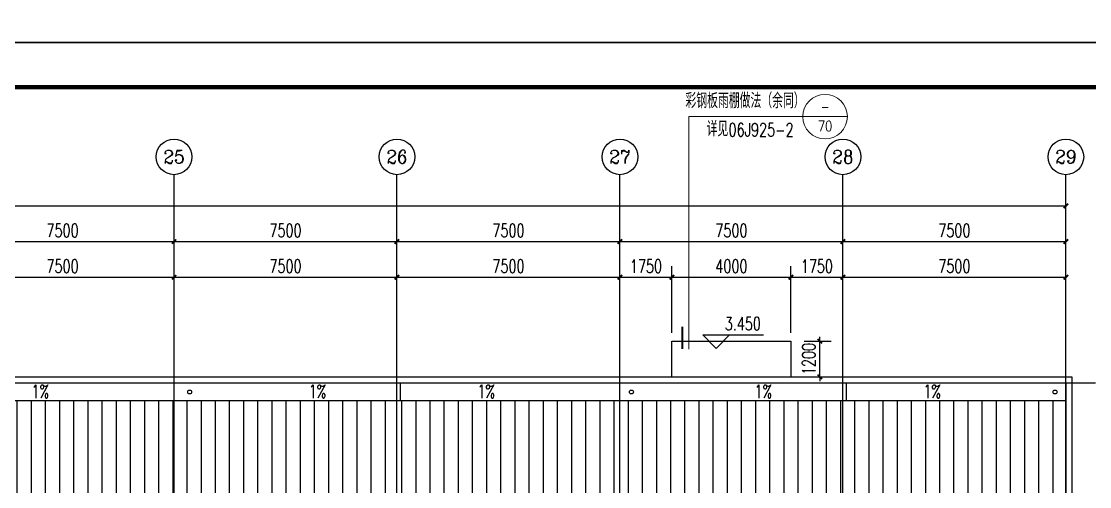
# Model space of a CAD drawing. Extents: x 962303 to 1579583, y -174742 to 224716.
# Drawn here: x 1523587 to 1559523, y 62319 to 77971 of the extents above; entities that cross this region are included whole.
import ezdxf
from ezdxf.enums import TextEntityAlignment as Align

# ---------------------------------------------------------------- set-up
doc = ezdxf.new("R2010")
doc.units = 0
doc.header["$LTSCALE"] = 1000
doc.header["$MEASUREMENT"] = 0
for name, color, linetype in [('AXIS', 3, 'Continuous'), ('AXIS_TEXT', 7, 'Continuous'), ('DIM_ELEV', 3, 'Continuous'), ('DIM_SYMB', 3, 'Continuous'), ('DOTE', 1, 'Continuous'), ('PUB_DIM', 3, 'Continuous'), ('PUB_TEXT', 7, 'Continuous'), ('PUB_TITLE', 4, 'Continuous')]:
    doc.layers.add(name, color=color, linetype=linetype)
doc.layers.add('DIM_IDEN', color=3, linetype='Continuous', lineweight=0)
doc.styles.add('_TCH_AXIS', font='COMPLEX', dxfattribs={"bigfont": 'GBCBIG'})
doc.styles.add('_TCH_DIM', font='SIMPLEX', dxfattribs={"bigfont": 'GBCBIG'})
doc.styles.add('_TCH_DIM_T3', font='SIMPLEX', dxfattribs={"width": 0.705882, "bigfont": 'GBCBIG'})
doc.styles.add('_TCH_LABEL', font='COMPLEX', dxfattribs={"bigfont": 'GBCBIG'})
doc.styles.add('COMPLEX', font='COMPLEX')
doc.dimstyles.new('_TCH_ARCH&&150', dxfattribs={"dimtxt": 446.25, "dimasz": 150, "dimexe": 375, "dimexo": 450, "dimgap": 150, "dimtad": 1, "dimdec": 0, "dimzin": 0, "dimdsep": 46, "dimtxsty": '_TCH_DIM_T3', "dimblk": 'ARCHTICK', "dimcen": 0.09, "dimclrt": 7, "dimazin": 2, "dimtfac": 1, "dimtdec": 0, "dimtix": 1, "dimtmove": 2, "dimatfit": 3, "dimfxl": 0, "dimtolj": 1, "dimtzin": 0, "dimarcsym": 0})

# ---------------------------------------------------------------- blocks, each defined once
blk = doc.blocks.new('_ArchTick')
at = {"color": 0, "linetype": 'ByBlock', "const_width": 0.4}
blk.add_lwpolyline([(-0.5, -0.5), (0.5, 0.5)], dxfattribs=at)
blk = doc.blocks.new('*D212')
at = {"layer": 'Defpoints', "color": 0}
for p in [(1549473, 67213), (1550448, 67213), (1549473, 66013)]:
    blk.add_point(p, dxfattribs=at)
at = {"layer": 'PUB_DIM', "color": 0, "lineweight": -2}
for p, q in [((1549923, 67213), (1550823, 67213)), ((1550448, 67213), (1550448, 67363)), ((1550448, 66013), (1550448, 67213)), ((1549923, 66013), (1550823, 66013)), ((1550448, 66013), (1550448, 65863))]:
    blk.add_line(p, q, dxfattribs=at)
at = {"layer": 'PUB_DIM', "color": 0, "lineweight": -2, "xscale": 150, "yscale": 150, "zscale": 150}
for p, rotation in [((1550448, 67213), 270), ((1550448, 66013), 90)]:
    blk.add_blockref('_ArchTick', p, dxfattribs=dict(at, rotation=rotation))
at = {"layer": 'PUB_DIM', "color": 7, "insert": (1550075, 66613), "char_height": 446.2, "attachment_point": 5, "rotation": 90, "style": '_TCH_DIM_T3'}
blk.add_mtext('\\A1;1200', dxfattribs=at)
blk = doc.blocks.new('*D248')
at = {"layer": 'AXIS', "color": 0, "lineweight": -2}
for p, q in [((1521223, 67490), (1521223, 69738)), ((1528723, 67490), (1528723, 69738)), ((1521223, 69363), (1528723, 69363))]:
    blk.add_line(p, q, dxfattribs=at)
at = {"layer": 'Defpoints', "color": 0}
for p in [(1528723, 69363), (1521223, 67040), (1528723, 67040)]:
    blk.add_point(p, dxfattribs=at)
at = {"layer": 'AXIS', "color": 0, "lineweight": -2, "xscale": 150, "yscale": 150, "zscale": 150, "rotation": 180}
blk.add_blockref('_ArchTick', (1521223, 69363), dxfattribs=at)
at = {"layer": 'AXIS', "color": 0, "lineweight": -2, "xscale": 150, "yscale": 150, "zscale": 150}
blk.add_blockref('_ArchTick', (1528723, 69363), dxfattribs=at)
at = {"layer": 'AXIS', "color": 7, "insert": (1524973, 69736), "char_height": 446.2, "attachment_point": 5, "style": '_TCH_DIM_T3'}
blk.add_mtext('\\A1;7500', dxfattribs=at)
blk = doc.blocks.new('*D249')
at = {"layer": 'AXIS', "color": 0, "lineweight": -2}
for p, q in [((1528723, 67490), (1528723, 69738)), ((1536223, 67490), (1536223, 69738)), ((1528723, 69363), (1536223, 69363))]:
    blk.add_line(p, q, dxfattribs=at)
at = {"layer": 'Defpoints', "color": 0}
for p in [(1536223, 69363), (1528723, 67040), (1536223, 67040)]:
    blk.add_point(p, dxfattribs=at)
at = {"layer": 'AXIS', "color": 0, "lineweight": -2, "xscale": 150, "yscale": 150, "zscale": 150, "rotation": 180}
blk.add_blockref('_ArchTick', (1528723, 69363), dxfattribs=at)
at = {"layer": 'AXIS', "color": 0, "lineweight": -2, "xscale": 150, "yscale": 150, "zscale": 150}
blk.add_blockref('_ArchTick', (1536223, 69363), dxfattribs=at)
at = {"layer": 'AXIS', "color": 7, "insert": (1532473, 69736), "char_height": 446.2, "attachment_point": 5, "style": '_TCH_DIM_T3'}
blk.add_mtext('\\A1;7500', dxfattribs=at)
blk = doc.blocks.new('*D250')
at = {"layer": 'AXIS', "color": 0, "lineweight": -2}
for p, q in [((1536223, 67490), (1536223, 69738)), ((1543723, 67490), (1543723, 69738)), ((1536223, 69363), (1543723, 69363))]:
    blk.add_line(p, q, dxfattribs=at)
at = {"layer": 'Defpoints', "color": 0}
for p in [(1543723, 69363), (1536223, 67040), (1543723, 67040)]:
    blk.add_point(p, dxfattribs=at)
at = {"layer": 'AXIS', "color": 0, "lineweight": -2, "xscale": 150, "yscale": 150, "zscale": 150, "rotation": 180}
blk.add_blockref('_ArchTick', (1536223, 69363), dxfattribs=at)
at = {"layer": 'AXIS', "color": 0, "lineweight": -2, "xscale": 150, "yscale": 150, "zscale": 150}
blk.add_blockref('_ArchTick', (1543723, 69363), dxfattribs=at)
at = {"layer": 'AXIS', "color": 7, "insert": (1539973, 69736), "char_height": 446.2, "attachment_point": 5, "style": '_TCH_DIM_T3'}
blk.add_mtext('\\A1;7500', dxfattribs=at)
blk = doc.blocks.new('*D251')
at = {"layer": 'AXIS', "color": 0, "lineweight": -2}
for p, q in [((1543723, 67490), (1543723, 69738)), ((1545473, 67490), (1545473, 69738)), ((1543723, 69363), (1545473, 69363))]:
    blk.add_line(p, q, dxfattribs=at)
at = {"layer": 'Defpoints', "color": 0}
for p in [(1545473, 69363), (1543723, 67040), (1545473, 67040)]:
    blk.add_point(p, dxfattribs=at)
at = {"layer": 'AXIS', "color": 0, "lineweight": -2, "xscale": 150, "yscale": 150, "zscale": 150, "rotation": 180}
blk.add_blockref('_ArchTick', (1543723, 69363), dxfattribs=at)
at = {"layer": 'AXIS', "color": 0, "lineweight": -2, "xscale": 150, "yscale": 150, "zscale": 150}
blk.add_blockref('_ArchTick', (1545473, 69363), dxfattribs=at)
at = {"layer": 'AXIS', "color": 7, "insert": (1544598, 69736), "char_height": 446.2, "attachment_point": 5, "style": '_TCH_DIM_T3'}
blk.add_mtext('\\A1;1750', dxfattribs=at)
blk = doc.blocks.new('*D252')
at = {"layer": 'AXIS', "color": 0, "lineweight": -2}
for p, q in [((1545473, 67490), (1545473, 69738)), ((1549473, 67490), (1549473, 69738)), ((1545473, 69363), (1549473, 69363))]:
    blk.add_line(p, q, dxfattribs=at)
at = {"layer": 'Defpoints', "color": 0}
for p in [(1549473, 69363), (1545473, 67040), (1549473, 67040)]:
    blk.add_point(p, dxfattribs=at)
at = {"layer": 'AXIS', "color": 0, "lineweight": -2, "xscale": 150, "yscale": 150, "zscale": 150, "rotation": 180}
blk.add_blockref('_ArchTick', (1545473, 69363), dxfattribs=at)
at = {"layer": 'AXIS', "color": 0, "lineweight": -2, "xscale": 150, "yscale": 150, "zscale": 150}
blk.add_blockref('_ArchTick', (1549473, 69363), dxfattribs=at)
at = {"layer": 'AXIS', "color": 7, "insert": (1547473, 69736), "char_height": 446.2, "attachment_point": 5, "style": '_TCH_DIM_T3'}
blk.add_mtext('\\A1;4000', dxfattribs=at)
blk = doc.blocks.new('*D253')
at = {"layer": 'AXIS', "color": 0, "lineweight": -2}
for p, q in [((1549473, 67490), (1549473, 69738)), ((1551223, 67490), (1551223, 69738)), ((1549473, 69363), (1551223, 69363))]:
    blk.add_line(p, q, dxfattribs=at)
at = {"layer": 'Defpoints', "color": 0}
for p in [(1551223, 69363), (1549473, 67040), (1551223, 67040)]:
    blk.add_point(p, dxfattribs=at)
at = {"layer": 'AXIS', "color": 0, "lineweight": -2, "xscale": 150, "yscale": 150, "zscale": 150, "rotation": 180}
blk.add_blockref('_ArchTick', (1549473, 69363), dxfattribs=at)
at = {"layer": 'AXIS', "color": 0, "lineweight": -2, "xscale": 150, "yscale": 150, "zscale": 150}
blk.add_blockref('_ArchTick', (1551223, 69363), dxfattribs=at)
at = {"layer": 'AXIS', "color": 7, "insert": (1550348, 69736), "char_height": 446.2, "attachment_point": 5, "style": '_TCH_DIM_T3'}
blk.add_mtext('\\A1;1750', dxfattribs=at)
blk = doc.blocks.new('*D254')
at = {"layer": 'AXIS', "color": 0, "lineweight": -2}
for p, q in [((1551223, 67490), (1551223, 69738)), ((1558723, 67490), (1558723, 69738)), ((1551223, 69363), (1558723, 69363))]:
    blk.add_line(p, q, dxfattribs=at)
at = {"layer": 'Defpoints', "color": 0}
for p in [(1558723, 69363), (1551223, 67040), (1558723, 67040)]:
    blk.add_point(p, dxfattribs=at)
at = {"layer": 'AXIS', "color": 0, "lineweight": -2, "xscale": 150, "yscale": 150, "zscale": 150, "rotation": 180}
blk.add_blockref('_ArchTick', (1551223, 69363), dxfattribs=at)
at = {"layer": 'AXIS', "color": 0, "lineweight": -2, "xscale": 150, "yscale": 150, "zscale": 150}
blk.add_blockref('_ArchTick', (1558723, 69363), dxfattribs=at)
at = {"layer": 'AXIS', "color": 7, "insert": (1554973, 69736), "char_height": 446.2, "attachment_point": 5, "style": '_TCH_DIM_T3'}
blk.add_mtext('\\A1;7500', dxfattribs=at)
blk = doc.blocks.new('*D856')
at = {"layer": 'AXIS', "color": 0, "lineweight": -2}
for p, q in [((1521223, 67263), (1521223, 70938)), ((1528723, 67263), (1528723, 70938)), ((1521223, 70563), (1528723, 70563))]:
    blk.add_line(p, q, dxfattribs=at)
at = {"layer": 'Defpoints', "color": 0}
for p in [(1528723, 70563), (1521223, 66813), (1528723, 66813)]:
    blk.add_point(p, dxfattribs=at)
at = {"layer": 'AXIS', "color": 0, "lineweight": -2, "xscale": 150, "yscale": 150, "zscale": 150, "rotation": 180}
blk.add_blockref('_ArchTick', (1521223, 70563), dxfattribs=at)
at = {"layer": 'AXIS', "color": 0, "lineweight": -2, "xscale": 150, "yscale": 150, "zscale": 150}
blk.add_blockref('_ArchTick', (1528723, 70563), dxfattribs=at)
at = {"layer": 'AXIS', "color": 7, "insert": (1524973, 70936), "char_height": 446.2, "attachment_point": 5, "style": '_TCH_DIM_T3'}
blk.add_mtext('\\A1;7500', dxfattribs=at)
blk = doc.blocks.new('*D857')
at = {"layer": 'AXIS', "color": 0, "lineweight": -2}
for p, q in [((1528723, 67263), (1528723, 70938)), ((1536223, 67263), (1536223, 70938)), ((1528723, 70563), (1536223, 70563))]:
    blk.add_line(p, q, dxfattribs=at)
at = {"layer": 'Defpoints', "color": 0}
for p in [(1536223, 70563), (1528723, 66813), (1536223, 66813)]:
    blk.add_point(p, dxfattribs=at)
at = {"layer": 'AXIS', "color": 0, "lineweight": -2, "xscale": 150, "yscale": 150, "zscale": 150, "rotation": 180}
blk.add_blockref('_ArchTick', (1528723, 70563), dxfattribs=at)
at = {"layer": 'AXIS', "color": 0, "lineweight": -2, "xscale": 150, "yscale": 150, "zscale": 150}
blk.add_blockref('_ArchTick', (1536223, 70563), dxfattribs=at)
at = {"layer": 'AXIS', "color": 7, "insert": (1532473, 70936), "char_height": 446.2, "attachment_point": 5, "style": '_TCH_DIM_T3'}
blk.add_mtext('\\A1;7500', dxfattribs=at)
blk = doc.blocks.new('*D858')
at = {"layer": 'AXIS', "color": 0, "lineweight": -2}
for p, q in [((1536223, 67263), (1536223, 70938)), ((1543723, 67263), (1543723, 70938)), ((1536223, 70563), (1543723, 70563))]:
    blk.add_line(p, q, dxfattribs=at)
at = {"layer": 'Defpoints', "color": 0}
for p in [(1543723, 70563), (1536223, 66813), (1543723, 66813)]:
    blk.add_point(p, dxfattribs=at)
at = {"layer": 'AXIS', "color": 0, "lineweight": -2, "xscale": 150, "yscale": 150, "zscale": 150, "rotation": 180}
blk.add_blockref('_ArchTick', (1536223, 70563), dxfattribs=at)
at = {"layer": 'AXIS', "color": 0, "lineweight": -2, "xscale": 150, "yscale": 150, "zscale": 150}
blk.add_blockref('_ArchTick', (1543723, 70563), dxfattribs=at)
at = {"layer": 'AXIS', "color": 7, "insert": (1539973, 70936), "char_height": 446.2, "attachment_point": 5, "style": '_TCH_DIM_T3'}
blk.add_mtext('\\A1;7500', dxfattribs=at)
blk = doc.blocks.new('*D859')
at = {"layer": 'AXIS', "color": 0, "lineweight": -2}
for p, q in [((1543723, 67263), (1543723, 70938)), ((1551223, 67263), (1551223, 70938)), ((1543723, 70563), (1551223, 70563))]:
    blk.add_line(p, q, dxfattribs=at)
at = {"layer": 'Defpoints', "color": 0}
for p in [(1551223, 70563), (1543723, 66813), (1551223, 66813)]:
    blk.add_point(p, dxfattribs=at)
at = {"layer": 'AXIS', "color": 0, "lineweight": -2, "xscale": 150, "yscale": 150, "zscale": 150, "rotation": 180}
blk.add_blockref('_ArchTick', (1543723, 70563), dxfattribs=at)
at = {"layer": 'AXIS', "color": 0, "lineweight": -2, "xscale": 150, "yscale": 150, "zscale": 150}
blk.add_blockref('_ArchTick', (1551223, 70563), dxfattribs=at)
at = {"layer": 'AXIS', "color": 7, "insert": (1547473, 70936), "char_height": 446.2, "attachment_point": 5, "style": '_TCH_DIM_T3'}
blk.add_mtext('\\A1;7500', dxfattribs=at)
blk = doc.blocks.new('*D860')
at = {"layer": 'AXIS', "color": 0, "lineweight": -2}
for p, q in [((1551223, 67263), (1551223, 70938)), ((1558723, 67263), (1558723, 70938)), ((1551223, 70563), (1558723, 70563))]:
    blk.add_line(p, q, dxfattribs=at)
at = {"layer": 'Defpoints', "color": 0}
for p in [(1558723, 70563), (1551223, 66813), (1558723, 66813)]:
    blk.add_point(p, dxfattribs=at)
at = {"layer": 'AXIS', "color": 0, "lineweight": -2, "xscale": 150, "yscale": 150, "zscale": 150, "rotation": 180}
blk.add_blockref('_ArchTick', (1551223, 70563), dxfattribs=at)
at = {"layer": 'AXIS', "color": 0, "lineweight": -2, "xscale": 150, "yscale": 150, "zscale": 150}
blk.add_blockref('_ArchTick', (1558723, 70563), dxfattribs=at)
at = {"layer": 'AXIS', "color": 7, "insert": (1554973, 70936), "char_height": 446.2, "attachment_point": 5, "style": '_TCH_DIM_T3'}
blk.add_mtext('\\A1;7500', dxfattribs=at)
blk = doc.blocks.new('*D861')
at = {"layer": 'AXIS', "color": 0, "lineweight": -2}
for p, q in [((1348723, 67263), (1348723, 72138)), ((1558723, 67263), (1558723, 72138)), ((1348723, 71763), (1558723, 71763))]:
    blk.add_line(p, q, dxfattribs=at)
at = {"layer": 'Defpoints', "color": 0}
for p in [(1558723, 71763), (1348723, 66813), (1558723, 66813)]:
    blk.add_point(p, dxfattribs=at)
at = {"layer": 'AXIS', "color": 0, "lineweight": -2, "xscale": 150, "yscale": 150, "zscale": 150, "rotation": 180}
blk.add_blockref('_ArchTick', (1348723, 71763), dxfattribs=at)
at = {"layer": 'AXIS', "color": 0, "lineweight": -2, "xscale": 150, "yscale": 150, "zscale": 150}
blk.add_blockref('_ArchTick', (1558723, 71763), dxfattribs=at)
at = {"layer": 'AXIS', "color": 7, "insert": (1453723, 72136), "char_height": 446.2, "attachment_point": 5, "style": '_TCH_DIM_T3'}
blk.add_mtext('\\A1;210000', dxfattribs=at)
blk = doc.blocks.new('_AXISO')
blk.add_circle((0, 0), 0.5)
at = {"layer": 'AXIS_TEXT', "style": 'COMPLEX', "width": 1.041667}
blk.add_attdef('A', text='', height=0.56, dxfattribs=at).set_placement((-0.25, -0.28), (0.25, -0.28), align=Align.FIT)

msp = doc.modelspace()

# ---------------------------------------------------------------- hatches: boundary and pattern name
h = msp.add_hatch()
h.set_pattern_fill('LINE', color=251, scale=500, angle=90, style=0)
h.set_pattern_definition([(90, (905277.7, 33526), (-476.25, 3e-14), [])])
h.paths.add_polyline_path([(1518373.2, 60313.1), (1518373.2, 58813.1), (1521223.2, 58813.1), (1521223.2, 65213.1), (1513723.2, 65213.1), (1513723.2, 58813.1), (1516573.2, 58813.1), (1516573.2, 60313.1)])
h.paths.add_polyline_path([(1525873.2, 60313.1), (1525873.2, 58813.1), (1528723.2, 58813.1), (1528723.2, 65213.1), (1521223.2, 65213.1), (1521223.2, 58813.1), (1524073.2, 58813.1), (1524073.2, 60313.1)])
h.paths.add_polyline_path([(1531573.2, 60313.1), (1533373.2, 60313.1), (1533373.2, 58813.1), (1536223.2, 58813.1), (1536223.2, 65213.1), (1528723.2, 65213.1), (1528723.2, 58813.1), (1531573.2, 58813.1)])
h.paths.add_polyline_path([(1533373.2, 51813.1), (1536223.2, 51813.1), (1536223.2, 58813.1), (1533373.2, 58813.1)])
h.paths.add_polyline_path([(1531573.2, 58813.1), (1528723.2, 58813.1), (1528723.2, 51813.1), (1531573.2, 51813.1)])
h.paths.add_polyline_path([(1528723.2, 58813.1), (1525873.2, 58813.1), (1525873.2, 51813.1), (1528723.2, 51813.1)])
h.paths.add_polyline_path([(1524073.2, 58813.1), (1521223.2, 58813.1), (1521223.2, 51813.1), (1524073.2, 51813.1)])
h.paths.add_polyline_path([(1521223.2, 58813.1), (1518373.2, 58813.1), (1518373.2, 51813.1), (1521223.2, 51813.1)])
h.paths.add_polyline_path([(1513723.2, 51813.1), (1516573.2, 51813.1), (1516573.2, 58813.1), (1513723.2, 58813.1)])
h.paths.add_polyline_path([(1516573.2, 51813.1), (1513723.2, 51813.1), (1513723.2, 44813.1), (1516573.2, 44813.1)])
h.paths.add_polyline_path([(1518373.2, 44813.1), (1521223.2, 44813.1), (1521223.2, 51813.1), (1518373.2, 51813.1)])
h.paths.add_polyline_path([(1524073.2, 51813.1), (1521223.2, 51813.1), (1521223.2, 44813.1), (1524073.2, 44813.1)])
h.paths.add_polyline_path([(1525873.2, 44813.1), (1528723.2, 44813.1), (1528723.2, 51813.1), (1525873.2, 51813.1)])
h.paths.add_polyline_path([(1528723.2, 44813.1), (1531573.2, 44813.1), (1531573.2, 51813.1), (1528723.2, 51813.1)])
h.paths.add_polyline_path([(1536223.2, 51813.1), (1533373.2, 51813.1), (1533373.2, 44813.1), (1536223.2, 44813.1)])
h.paths.add_polyline_path([(1536223.2, 44813.1), (1533373.2, 44813.1), (1533373.2, 37813.1), (1536223.2, 37813.1)])
h.paths.add_polyline_path([(1531573.2, 44813.1), (1528723.2, 44813.1), (1528723.2, 37813.1), (1531573.2, 37813.1)])
h.paths.add_polyline_path([(1528723.2, 44813.1), (1525873.2, 44813.1), (1525873.2, 37813.1), (1528723.2, 37813.1)])
h.paths.add_polyline_path([(1521223.2, 37813.1), (1524073.2, 37813.1), (1524073.2, 44813.1), (1521223.2, 44813.1)])
h.paths.add_polyline_path([(1518373.2, 37813.1), (1521223.2, 37813.1), (1521223.2, 44813.1), (1518373.2, 44813.1)])
h.paths.add_polyline_path([(1513723.2, 37813.1), (1516573.2, 37813.1), (1516573.2, 44813.1), (1513723.2, 44813.1)])
h.paths.add_polyline_path([(1521223.2, 31413.1), (1521223.2, 37813.1), (1518373.2, 37813.1), (1518373.2, 36313.1), (1516573.2, 36313.1), (1516573.2, 37813.1), (1513723.2, 37813.1), (1513723.2, 31413.1)])
h.paths.add_polyline_path([(1528723.2, 31413.1), (1528723.2, 37813.1), (1525873.2, 37813.1), (1525873.2, 36313.1), (1524073.2, 36313.1), (1524073.2, 37813.1), (1521223.2, 37813.1), (1521223.2, 31413.1)])
h.paths.add_polyline_path([(1536223.2, 31413.1), (1536223.2, 37813.1), (1533373.2, 37813.1), (1533373.2, 36313.1), (1531573.2, 36313.1), (1531573.2, 37813.1), (1528723.2, 37813.1), (1528723.2, 31413.1)])
h = msp.add_hatch()
h.set_pattern_fill('LINE', color=251, scale=500, angle=90, style=0)
h.set_pattern_definition([(90, (362429.8, 33526), (-476.25, 3e-14), [])])
h.paths.add_polyline_path([(1540873.2, 60313.1), (1540873.2, 58813.1), (1543723.2, 58813.1), (1543723.2, 65213.1), (1536223.2, 65213.1), (1536223.2, 58813.1), (1539073.2, 58813.1), (1539073.2, 60313.1)])
h.paths.add_polyline_path([(1548373.2, 60313.1), (1548373.2, 58813.1), (1551223.2, 58813.1), (1551223.2, 65213.1), (1543723.2, 65213.1), (1543723.2, 58813.1), (1546573.2, 58813.1), (1546573.2, 60313.1)])
h.paths.add_polyline_path([(1558723.2, 65213.1), (1551223.2, 65213.1), (1551223.2, 58813.1), (1558723.2, 58813.1)])
h.paths.add_polyline_path([(1551223.2, 58813.1), (1551223.2, 51813.1), (1558723.2, 51813.1), (1558723.2, 58813.1)])
h.paths.add_polyline_path([(1548373.2, 51813.1), (1551223.2, 51813.1), (1551223.2, 58813.1), (1548373.2, 58813.1)])
h.paths.add_polyline_path([(1546573.2, 58813.1), (1543723.2, 58813.1), (1543723.2, 51813.1), (1546573.2, 51813.1)])
h.paths.add_polyline_path([(1543723.2, 58813.1), (1540873.2, 58813.1), (1540873.2, 51813.1), (1543723.2, 51813.1)])
h.paths.add_polyline_path([(1536223.2, 51813.1), (1539073.2, 51813.1), (1539073.2, 58813.1), (1536223.2, 58813.1)])
h.paths.add_polyline_path([(1536223.2, 44813.1), (1539073.2, 44813.1), (1539073.2, 51813.1), (1536223.2, 51813.1)])
h.paths.add_polyline_path([(1543723.2, 51813.1), (1540873.2, 51813.1), (1540873.2, 44813.1), (1543723.2, 44813.1)])
h.paths.add_polyline_path([(1546573.2, 51813.1), (1543723.2, 51813.1), (1543723.2, 44813.1), (1546573.2, 44813.1)])
h.paths.add_polyline_path([(1551223.2, 51813.1), (1548373.2, 51813.1), (1548373.2, 44813.1), (1551223.2, 44813.1)])
h.paths.add_polyline_path([(1558723.2, 44813.1), (1558723.2, 51813.1), (1551223.2, 51813.1), (1551223.2, 44813.1)])
h.paths.add_polyline_path([(1558723.2, 37813.1), (1558723.2, 44813.1), (1551223.2, 44813.1), (1551223.2, 37813.1)])
h.paths.add_polyline_path([(1548373.2, 37813.1), (1551223.2, 37813.1), (1551223.2, 44813.1), (1548373.2, 44813.1)])
h.paths.add_polyline_path([(1543723.2, 37813.1), (1546573.2, 37813.1), (1546573.2, 44813.1), (1543723.2, 44813.1)])
h.paths.add_polyline_path([(1540873.2, 37813.1), (1543723.2, 37813.1), (1543723.2, 44813.1), (1540873.2, 44813.1)])
h.paths.add_polyline_path([(1536223.2, 37813.1), (1539073.2, 37813.1), (1539073.2, 44813.1), (1536223.2, 44813.1)])
h.paths.add_polyline_path([(1536223.2, 31413.1), (1543723.2, 31413.1), (1543723.2, 37813.1), (1540873.2, 37813.1), (1540873.2, 36313.1), (1539073.2, 36313.1), (1539073.2, 37813.1), (1536223.2, 37813.1)])
h.paths.add_polyline_path([(1551223.2, 31413.1), (1551223.2, 37813.1), (1548373.2, 37813.1), (1548373.2, 36313.1), (1546573.2, 36313.1), (1546573.2, 37813.1), (1543723.2, 37813.1), (1543723.2, 31413.1)])
h.paths.add_polyline_path([(1558723.2, 31413.1), (1558723.2, 37813.1), (1551223.2, 37813.1), (1551223.2, 31413.1)])

# ---------------------------------------------------------------- linework, layer by layer
for p, q in [((1348523.2, 66013.1), (1558923.2, 66013.1)), ((1348723.2, 65813.1), (1558923.2, 65813.1)), ((1536343.8, 65213.1), (1536343.8, 65813.1)), ((1551343.8, 65213.1), (1551343.8, 65813.1)), ((1558723.2, 65813.1), (1558723.2, 30813.1)), ((1558923.2, 66013.1), (1558923.2, 30613.1)), ((1348723.2, 65213.1), (1558723.2, 65213.1))]:
    msp.add_line(p, q)
msp.add_lwpolyline([(1545473.2, 66013.1), (1545473.2, 67213.1), (1549473.2, 67213.1), (1549473.2, 66013.1)])
for centre in [(1529248.4, 65503.5), (1544109, 65503.5), (1558359.3, 65503.5)]:
    msp.add_circle(centre, 65.2)
at = {"layer": 'AXIS'}
for p, q in [((1528723.2, 66813.1), (1528723.2, 72813.1)), ((1536223.2, 66813.1), (1536223.2, 72813.1)), ((1543723.2, 66813.1), (1543723.2, 72813.1)), ((1551223.2, 66813.1), (1551223.2, 72813.1)), ((1558723.2, 66813.1), (1558723.2, 72813.1))]:
    msp.add_line(p, q, dxfattribs=at)
at = {"layer": 'DIM_ELEV'}
for p, q in [((1546957.5, 66970.8), (1546507.5, 67420.8)), ((1546507.5, 67420.8), (1548553.5, 67420.8)), ((1546957.5, 66970.8), (1547407.5, 67420.8))]:
    msp.add_line(p, q, dxfattribs=at)
at = {"layer": 'DIM_IDEN'}
for p, q in [((1546045.4, 74765.5), (1549874.5, 74765.5)), ((1546045.4, 66948.3), (1546045.4, 74765.5)), ((1551374.5, 74765.5), (1549874.5, 74765.5))]:
    msp.add_line(p, q, dxfattribs=at)
at = {"layer": 'DIM_IDEN', "const_width": 75}
msp.add_lwpolyline([(1545820.4, 66948.3), (1545820.4, 67698.3)], dxfattribs=at)
at = {"layer": 'DIM_IDEN'}
msp.add_circle((1550624.5, 74765.5), 750, dxfattribs=at)
at = {"layer": 'DIM_SYMB'}
for points in [[(1524595.8, 65522.5, 0, 0, 0), (1525805.5, 65522.5, 120, 0, 0), (1526255.5, 65522.5, 0, 0, 0)], [(1533091.9, 65522.5, 0, 0, 0), (1531882.2, 65522.5, 120, 0, 0), (1531432.2, 65522.5, 0, 0, 0)], [(1539595.8, 65522.5, 0, 0, 0), (1540805.5, 65522.5, 120, 0, 0), (1541255.5, 65522.5, 0, 0, 0)], [(1548091.9, 65522.5, 0, 0, 0), (1546882.2, 65522.5, 120, 0, 0), (1546432.2, 65522.5, 0, 0, 0)], [(1554595.8, 65522.5, 0, 0, 0), (1555805.5, 65522.5, 120, 0, 0), (1556255.5, 65522.5, 0, 0, 0)]]:
    msp.add_lwpolyline(points, format="xyseb", dxfattribs=at)
at = {"layer": 'DOTE'}
for p, q in [((1528723.2, 29813.1), (1528723.2, 66813.1)), ((1536223.2, 29813.1), (1536223.2, 66813.1)), ((1543723.2, 29813.1), (1543723.2, 66813.1)), ((1551223.2, 29813.1), (1551223.2, 66813.1)), ((1558723.2, 29813.1), (1558723.2, 66813.1)), ((1558723.2, 29813.1), (1558723.2, 66813.1)), ((1347723.2, 65813.1), (1559723.2, 65813.1))]:
    msp.add_line(p, q, dxfattribs=at)
at = {"layer": 'PUB_TITLE'}
for points in [[(1334333.3, 77258.1), (1579583.3, 77258.1), (1579583.3, 140258.1), (1334333.3, 140258.1)], [(1334333.3, 14258.1), (1579583.3, 14258.1), (1579583.3, 77258.1), (1334333.3, 77258.1)]]:
    msp.add_lwpolyline(points, close=True, dxfattribs=at)
at = {"layer": 'PUB_TITLE', "const_width": 150}
msp.add_lwpolyline([(1338083.3, 15758.1), (1578083.3, 15758.1), (1578083.3, 75758.1), (1338083.3, 75758.1)], close=True, dxfattribs=at)

# ---------------------------------------------------------------- block references
at = {"layer": 'AXIS'}
ref = msp.add_blockref('_AXISO', (1528723.2, 73413.1), dxfattribs=dict(at, xscale=1200, yscale=1200, zscale=1200))
ref.add_attrib('A', '25', dxfattribs={"layer": 'AXIS_TEXT', "height": 441.41, "style": '_TCH_AXIS'}).set_placement((1528365.8, 73192.4), (1529080.5, 73192.4), align=Align.FIT)
ref = msp.add_blockref('_AXISO', (1536223.2, 73413.1), dxfattribs=dict(at, xscale=1200, yscale=1200, zscale=1200))
ref.add_attrib('A', '26', dxfattribs={"layer": 'AXIS_TEXT', "height": 450.98, "style": '_TCH_AXIS', "width": 0.970588}).set_placement((1535868.8, 73187.6), (1536577.5, 73187.6), align=Align.FIT)
ref = msp.add_blockref('_AXISO', (1543723.2, 73413.1), dxfattribs=dict(at, xscale=1200, yscale=1200, zscale=1200))
ref.add_attrib('A', '27', dxfattribs={"layer": 'AXIS_TEXT', "height": 441.41, "style": '_TCH_AXIS'}).set_placement((1543365.8, 73192.4), (1544080.5, 73192.4), align=Align.FIT)
ref = msp.add_blockref('_AXISO', (1551223.2, 73413.1), dxfattribs=dict(at, xscale=1200, yscale=1200, zscale=1200))
ref.add_attrib('A', '28', dxfattribs={"layer": 'AXIS_TEXT', "height": 441.41, "style": '_TCH_AXIS'}).set_placement((1550865.8, 73192.4), (1551580.5, 73192.4), align=Align.FIT)
ref = msp.add_blockref('_AXISO', (1558723.2, 73413.1), dxfattribs=dict(at, xscale=1200, yscale=1200, zscale=1200))
ref.add_attrib('A', '29', dxfattribs={"layer": 'AXIS_TEXT', "height": 450.98, "style": '_TCH_AXIS', "width": 0.970588}).set_placement((1558368.8, 73187.6), (1559077.5, 73187.6), align=Align.FIT)

# ---------------------------------------------------------------- texts
at = {"layer": 'PUB_TEXT', "style": '_TCH_DIM'}
for s, height, p in [('彩钢板雨棚做法（余同）', 506.383, (1545926.4, 75049.6)), ('详见', 506.38, (1546639.8, 74101.6))]:
    msp.add_text(s, height=height, dxfattribs=at).set_placement(p)
at = {"layer": 'PUB_TEXT', "style": '_TCH_LABEL'}
for s, height, width, p, p2 in [('-', 388, 1.148619, (1550481.8, 74904.8), (1550767.2, 74904.8)), ('70', 343.55, 1.086505, (1550380.2, 74275.7), (1550868.8, 74275.7))]:
    msp.add_text(s, height=height, dxfattribs=dict(at, width=width)).set_placement(p, p2, align=Align.FIT)
at = {"layer": 'PUB_TEXT', "style": '_TCH_DIM', "width": 0.705882}
for s, p in [('06J925-2', (1547377, 74101.6)), ('3.450', (1547248.5, 67578.3)), ('1%%%', (1523928.3, 65299.4)), ('1%%%', (1533249.4, 65299.4)), ('1%%%', (1538928.3, 65299.4)), ('1%%%', (1548249.4, 65299.4)), ('1%%%', (1553928.3, 65299.4))]:
    msp.add_text(s, height=446.25, dxfattribs=at).set_placement(p)

# ---------------------------------------------------------------- dimensions: what is measured, and where the dimension line sits
at = {"layer": 'AXIS'}
for p1, p2, distance, picture, middle in [((1348723.2, 66813.1), (1558723.2, 66813.1), 4950, '*D861', (1453723.2, 72136.2)), ((1521223.2, 66813.1), (1528723.2, 66813.1), 3750, '*D856', (1524973.2, 70936.2)), ((1528723.2, 66813.1), (1536223.2, 66813.1), 3750, '*D857', (1532473.2, 70936.2)), ((1536223.2, 66813.1), (1543723.2, 66813.1), 3750, '*D858', (1539973.2, 70936.2)), ((1543723.2, 66813.1), (1551223.2, 66813.1), 3750, '*D859', (1547473.2, 70936.2)), ((1551223.2, 66813.1), (1558723.2, 66813.1), 3750, '*D860', (1554973.2, 70936.2)), ((1521223.2, 67039.6), (1528723.2, 67039.6), 2323.5, '*D248', (1524973.2, 69736.2)), ((1528723.2, 67039.6), (1536223.2, 67039.6), 2323.5, '*D249', (1532473.2, 69736.2)), ((1536223.2, 67039.6), (1543723.2, 67039.6), 2323.5, '*D250', (1539973.2, 69736.2)), ((1543723.2, 67039.6), (1545473.2, 67039.6), 2323.5, '*D251', (1544598.2, 69736.2)), ((1545473.2, 67039.6), (1549473.2, 67039.6), 2323.5, '*D252', (1547473.2, 69736.2)), ((1549473.2, 67039.6), (1551223.2, 67039.6), 2323.5, '*D253', (1550348.2, 69736.2)), ((1551223.2, 67039.6), (1558723.2, 67039.6), 2323.5, '*D254', (1554973.2, 69736.2))]:
    dim = msp.add_aligned_dim(p1=p1, p2=p2, distance=distance, dimstyle='_TCH_ARCH&&150', dxfattribs=at)
    dim.commit()
    dim.dimension.update_dxf_attribs({"geometry": picture, "text_midpoint": middle})
at = {"layer": 'PUB_DIM'}
dim = msp.add_aligned_dim(p1=(1549473.2, 66013.1), p2=(1549473.2, 67213.1), distance=-975.2, dimstyle='_TCH_ARCH&&150', dxfattribs=at)
dim.commit()
dim.dimension.update_dxf_attribs({"geometry": '*D212', "text_midpoint": (1550075.3, 66613.1)})

doc.saveas('drawing.dxf')
